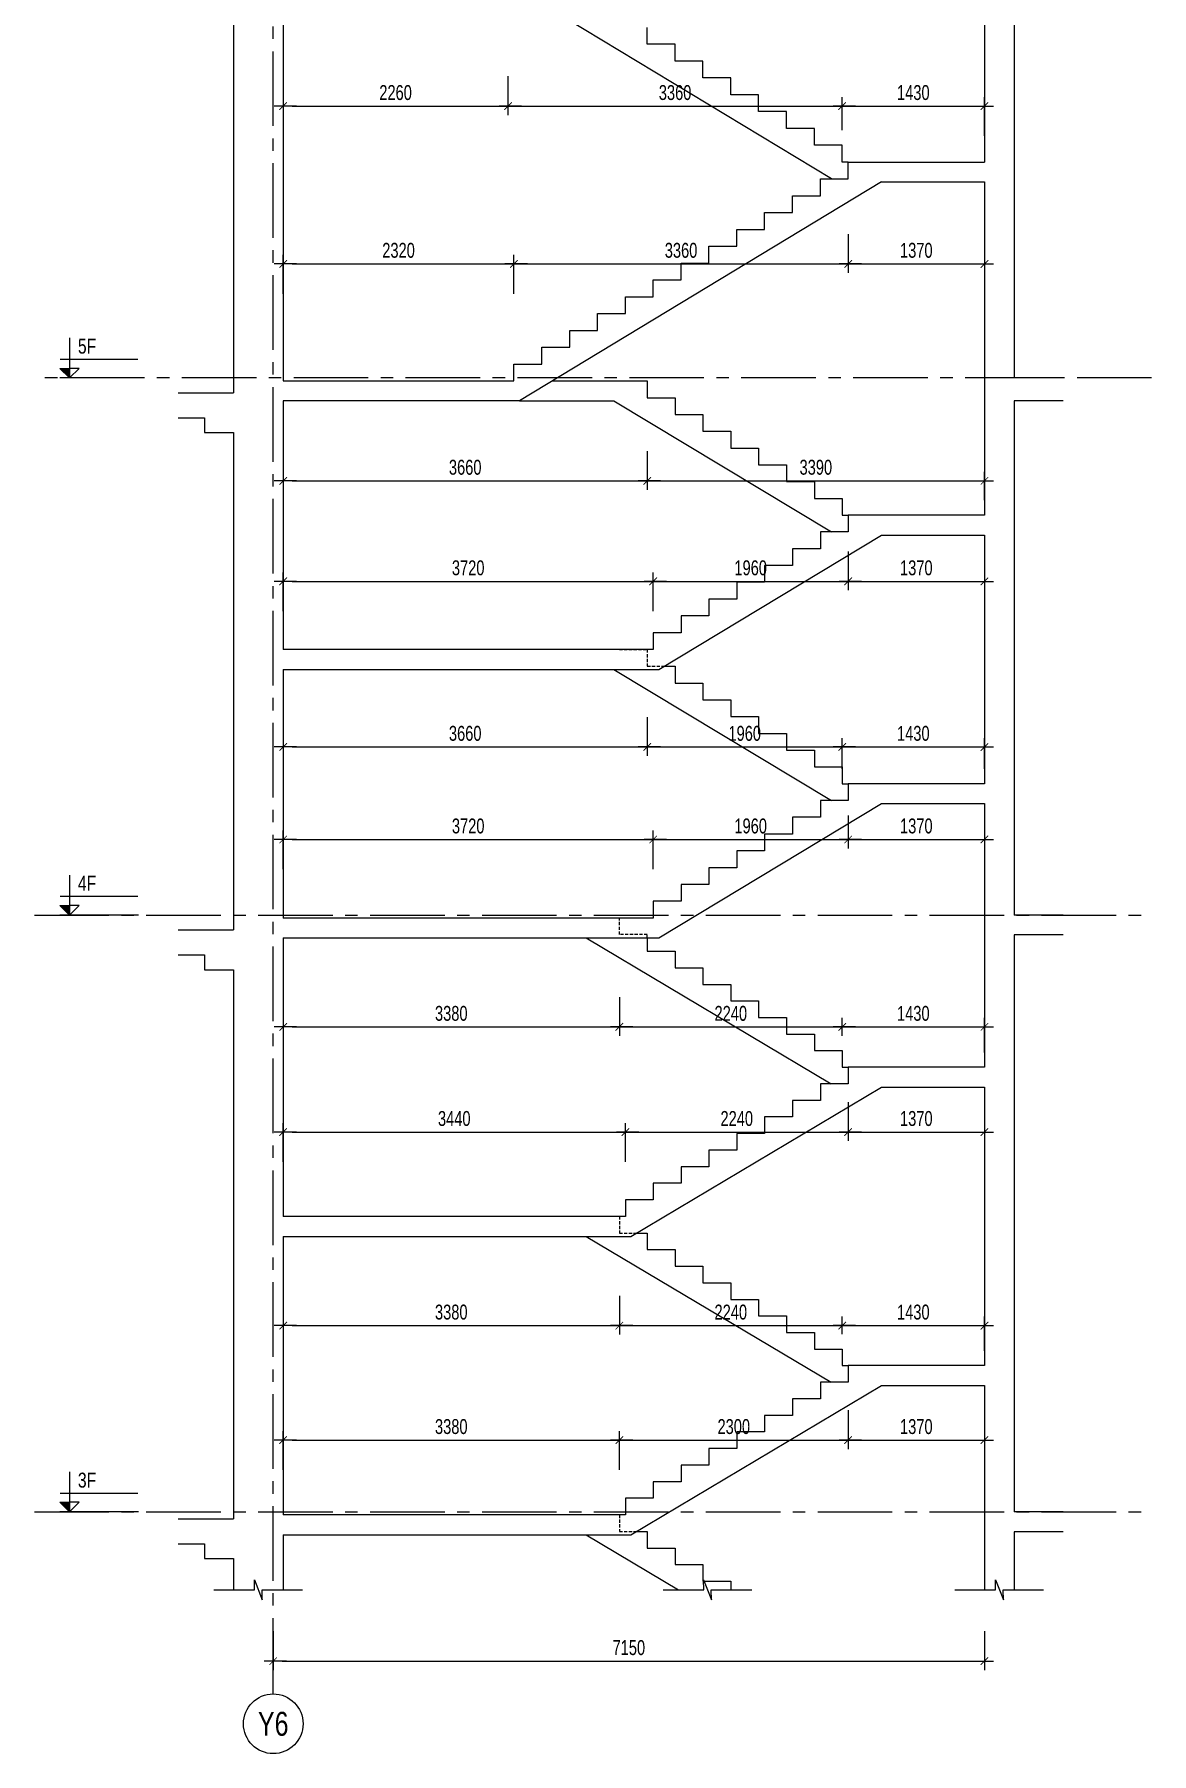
# Model space of a CAD drawing. Header units: millimetres. Extents: x -179076 to 254975, y -18667 to 296191.
# Drawn here: x 26015 to 37247, y 263579 to 280863 of the extents above; entities that cross this region are included whole.
import ezdxf
from ezdxf.enums import TextEntityAlignment as Align

# ---------------------------------------------------------------- set-up
doc = ezdxf.new("R2010")
doc.units = ezdxf.units.MM
doc.linetypes.add('CENTER2', pattern=[1.125, 0.75, -0.125, 0.125, -0.125])
doc.linetypes.add('HIDDEN2', pattern=[4.7625, 3.175, -1.5875])
doc.layers.get('Defpoints').update_dxf_attribs({"color": 151, "lineweight": 9})
for name, color, linetype, lineweight in [('NDC_S_ANNO', 7, 'Continuous', 20), ('NDC_S_AXIS', 5, 'CENTER2', 13), ('NDC_S_CONTINUOUS', 3, 'Continuous', 20), ('NDC_S_DIM', 1, 'Continuous', 15), ('NDC_S_HIDDEN', 8, 'HIDDEN2', 13), ('NDC_S_SLAB', 2, 'Continuous', 20), ('NDC_S_SYMBOL', 1, 'Continuous', 15), ('NDC_S_TEXT SYMBOL', 7, 'Continuous', 20), ('NDC_S_VN TEXT', 7, 'Continuous', 20)]:
    doc.layers.add(name, color=color, linetype=linetype, lineweight=lineweight)
doc.styles.add('NDC_ANNO', font='', dxfattribs={"width": 0.8})
doc.styles.add('NDC_DIM', font='', dxfattribs={"width": 0.75})
doc.styles.get('NDC_ANNO').set_extended_font_data('Dotum')
doc.styles.get('NDC_DIM').set_extended_font_data('Dotum')
doc.dimstyles.new('NDC_dim_60', dxfattribs={"dimscale": 60, "dimtxt": 2.5, "dimasz": 1.5, "dimexe": 1.5, "dimexo": 2.5, "dimgap": 1, "dimtad": 1, "dimdec": 0, "dimzin": 0, "dimdsep": 46, "dimtxsty": 'NDC_DIM', "dimblk": 'DIMMARK', "dimcen": 0.09, "dimdle": 1.2, "dimclrd": 1, "dimclre": 1, "dimclrt": 3, "dimadec": 0, "dimazin": 0, "dimtfac": 1, "dimtdec": 0, "dimtix": 1, "dimtofl": 0, "dimtmove": 0, "dimatfit": 3, "dimfxl": 5, "dimfxlon": 1, "dimtolj": 1, "dimtzin": 0, "dimarcsym": 0})

# ---------------------------------------------------------------- blocks, each defined once
blk = doc.blocks.new('kata_block_CT')
at = {"layer": 'NDC_S_ANNO'}
blk.add_hatch(color=3, dxfattribs=at).paths.add_polyline_path([(0, 1.6), (-1.61, 1.6), (0, 0)])
at = {"layer": 'NDC_S_ANNO', "ltscale": 50}
h = blk.add_hatch(dxfattribs=at)
h.set_pattern_fill('ANSI31', color=256, scale=1.406, style=0)
h.paths.add_polyline_path([(0, 1.6), (0, 0), (1.61, 1.6)])
for p, q in [((-1.59, 3.14), (11.47, 3.14)), ((11.56, 0), (-1.64, 0))]:
    blk.add_line(p, q, dxfattribs=at)
for points in [[(0, 6.69), (0, 0)], [(0, 0), (-1.61, 1.6), (0, 1.6)], [(0, 0), (1.61, 1.6), (0, 1.6)]]:
    blk.add_lwpolyline(points, dxfattribs=at)
at = {"layer": 'NDC_S_ANNO', "color": 8, "ltscale": 50}
blk.add_lwpolyline([(0, 0), (-1.61, 1.6), (0, 1.6)], dxfattribs=at)
at = {"layer": 'NDC_S_TEXT SYMBOL', "color": 3, "style": 'NDC_ANNO', "width": 0.8}
blk.add_attdef('CT', (1.41, 4.07), '', height=2.5, dxfattribs=at)
blk = doc.blocks.new('DIMMARK')
at = {"layer": 'NDC_S_DIM', "color": 1}
blk.add_line((-1.5, 0), (1, 0), dxfattribs=at)
at = {"layer": 'NDC_S_DIM', "color": 2, "const_width": 0.1}
blk.add_lwpolyline([(-0.42, -0.42), (0.42, 0.42)], dxfattribs=at)
blk = doc.blocks.new('*D317')
at = {"layer": 'Defpoints', "color": 0, "transparency": 16777216}
for p in [(31896, 266731), (28516, 265979), (31896, 265979)]:
    blk.add_point(p, dxfattribs=at)
at = {"layer": 'NDC_S_DIM', "color": 1, "lineweight": -2, "transparency": 16777216}
for p, q in [((28516, 266431), (28516, 266821)), ((28606, 266731), (31806, 266731)), ((31896, 266431), (31896, 266821))]:
    blk.add_line(p, q, dxfattribs=at)
at = {"layer": 'NDC_S_DIM', "color": 1, "lineweight": -2, "transparency": 16777216, "xscale": 90, "yscale": 90, "zscale": 90, "rotation": 180}
blk.add_blockref('DIMMARK', (28516, 266731), dxfattribs=at)
at = {"layer": 'NDC_S_DIM', "color": 1, "lineweight": -2, "transparency": 16777216, "xscale": 90, "yscale": 90, "zscale": 90}
blk.add_blockref('DIMMARK', (31896, 266731), dxfattribs=at)
at = {"layer": 'NDC_S_DIM', "color": 3, "transparency": 16777216, "insert": (30206, 266866), "char_height": 150, "attachment_point": 5, "style": 'NDC_DIM'}
blk.add_mtext('\\A1;3380', dxfattribs=at)
blk = doc.blocks.new('*D318')
at = {"layer": 'Defpoints', "color": 0, "transparency": 16777216}
for p in [(34196, 267313), (34196, 266731), (31896, 265979)]:
    blk.add_point(p, dxfattribs=at)
at = {"layer": 'NDC_S_DIM', "color": 1, "lineweight": -2, "transparency": 16777216}
for p, q in [((34196, 267031), (34196, 266641)), ((31896, 266431), (31896, 266821)), ((31986, 266731), (34106, 266731))]:
    blk.add_line(p, q, dxfattribs=at)
at = {"layer": 'NDC_S_DIM', "color": 1, "lineweight": -2, "transparency": 16777216, "xscale": 90, "yscale": 90, "zscale": 90, "rotation": 180}
blk.add_blockref('DIMMARK', (31896, 266731), dxfattribs=at)
at = {"layer": 'NDC_S_DIM', "color": 1, "lineweight": -2, "transparency": 16777216, "xscale": 90, "yscale": 90, "zscale": 90}
blk.add_blockref('DIMMARK', (34196, 266731), dxfattribs=at)
at = {"layer": 'NDC_S_DIM', "color": 3, "transparency": 16777216, "insert": (33046, 266866), "char_height": 150, "attachment_point": 5, "style": 'NDC_DIM'}
blk.add_mtext('\\A1;2300', dxfattribs=at)
blk = doc.blocks.new('*D319')
at = {"layer": 'Defpoints', "color": 0, "transparency": 16777216}
for p in [(34196, 267313), (35566, 267279), (35566, 266731)]:
    blk.add_point(p, dxfattribs=at)
at = {"layer": 'NDC_S_DIM', "color": 1, "lineweight": -2, "transparency": 16777216}
for p, q in [((34196, 267031), (34196, 266641)), ((35566, 267031), (35566, 266641)), ((34286, 266731), (35476, 266731))]:
    blk.add_line(p, q, dxfattribs=at)
at = {"layer": 'NDC_S_DIM', "color": 1, "lineweight": -2, "transparency": 16777216, "xscale": 90, "yscale": 90, "zscale": 90, "rotation": 180}
blk.add_blockref('DIMMARK', (34196, 266731), dxfattribs=at)
at = {"layer": 'NDC_S_DIM', "color": 1, "lineweight": -2, "transparency": 16777216, "xscale": 90, "yscale": 90, "zscale": 90}
blk.add_blockref('DIMMARK', (35566, 266731), dxfattribs=at)
at = {"layer": 'NDC_S_DIM', "color": 3, "transparency": 16777216, "insert": (34881, 266866), "char_height": 150, "attachment_point": 5, "style": 'NDC_DIM'}
blk.add_mtext('\\A1;1370', dxfattribs=at)
blk = doc.blocks.new('*D320')
at = {"layer": 'Defpoints', "color": 0, "transparency": 16777216}
for p in [(28516, 268979), (31896, 268979), (31896, 267882)]:
    blk.add_point(p, dxfattribs=at)
at = {"layer": 'NDC_S_DIM', "color": 1, "lineweight": -2, "transparency": 16777216}
for p, q in [((28516, 268182), (28516, 267792)), ((31896, 268182), (31896, 267792)), ((28606, 267882), (31806, 267882))]:
    blk.add_line(p, q, dxfattribs=at)
at = {"layer": 'NDC_S_DIM', "color": 1, "lineweight": -2, "transparency": 16777216, "xscale": 90, "yscale": 90, "zscale": 90, "rotation": 180}
blk.add_blockref('DIMMARK', (28516, 267882), dxfattribs=at)
at = {"layer": 'NDC_S_DIM', "color": 1, "lineweight": -2, "transparency": 16777216, "xscale": 90, "yscale": 90, "zscale": 90}
blk.add_blockref('DIMMARK', (31896, 267882), dxfattribs=at)
at = {"layer": 'NDC_S_DIM', "color": 3, "transparency": 16777216, "insert": (30206, 268017), "char_height": 150, "attachment_point": 5, "style": 'NDC_DIM'}
blk.add_mtext('\\A1;3380', dxfattribs=at)
blk = doc.blocks.new('*D321')
at = {"layer": 'Defpoints', "color": 0, "transparency": 16777216}
for p in [(31896, 268979), (34136, 267882), (34136, 267646)]:
    blk.add_point(p, dxfattribs=at)
at = {"layer": 'NDC_S_DIM', "color": 1, "lineweight": -2, "transparency": 16777216}
for p, q in [((31896, 268182), (31896, 267792)), ((34136, 267796), (34136, 267972)), ((31986, 267882), (34046, 267882))]:
    blk.add_line(p, q, dxfattribs=at)
at = {"layer": 'NDC_S_DIM', "color": 1, "lineweight": -2, "transparency": 16777216, "xscale": 90, "yscale": 90, "zscale": 90, "rotation": 180}
blk.add_blockref('DIMMARK', (31896, 267882), dxfattribs=at)
at = {"layer": 'NDC_S_DIM', "color": 1, "lineweight": -2, "transparency": 16777216, "xscale": 90, "yscale": 90, "zscale": 90}
blk.add_blockref('DIMMARK', (34136, 267882), dxfattribs=at)
at = {"layer": 'NDC_S_DIM', "color": 3, "transparency": 16777216, "insert": (33016, 268017), "char_height": 150, "attachment_point": 5, "style": 'NDC_DIM'}
blk.add_mtext('\\A1;2240', dxfattribs=at)
blk = doc.blocks.new('*D322')
at = {"layer": 'Defpoints', "color": 0, "transparency": 16777216}
for p in [(35566, 267882), (34136, 267646), (35566, 267479)]:
    blk.add_point(p, dxfattribs=at)
at = {"layer": 'NDC_S_DIM', "color": 1, "lineweight": -2, "transparency": 16777216}
for p, q in [((34136, 267796), (34136, 267972)), ((35566, 267629), (35566, 267972)), ((34226, 267882), (35476, 267882))]:
    blk.add_line(p, q, dxfattribs=at)
at = {"layer": 'NDC_S_DIM', "color": 1, "lineweight": -2, "transparency": 16777216, "xscale": 90, "yscale": 90, "zscale": 90, "rotation": 180}
blk.add_blockref('DIMMARK', (34136, 267882), dxfattribs=at)
at = {"layer": 'NDC_S_DIM', "color": 1, "lineweight": -2, "transparency": 16777216, "xscale": 90, "yscale": 90, "zscale": 90}
blk.add_blockref('DIMMARK', (35566, 267882), dxfattribs=at)
at = {"layer": 'NDC_S_DIM', "color": 3, "transparency": 16777216, "insert": (34851, 268017), "char_height": 150, "attachment_point": 5, "style": 'NDC_DIM'}
blk.add_mtext('\\A1;1430', dxfattribs=at)
blk = doc.blocks.new('*D323')
at = {"layer": 'Defpoints', "color": 0, "transparency": 16777216}
for p in [(31956, 269828), (31956, 269146), (28516, 268979)]:
    blk.add_point(p, dxfattribs=at)
at = {"layer": 'NDC_S_DIM', "color": 1, "lineweight": -2, "transparency": 16777216}
for p, q in [((28516, 269528), (28516, 269918)), ((28606, 269828), (31866, 269828)), ((31956, 269528), (31956, 269918))]:
    blk.add_line(p, q, dxfattribs=at)
at = {"layer": 'NDC_S_DIM', "color": 1, "lineweight": -2, "transparency": 16777216, "xscale": 90, "yscale": 90, "zscale": 90, "rotation": 180}
blk.add_blockref('DIMMARK', (28516, 269828), dxfattribs=at)
at = {"layer": 'NDC_S_DIM', "color": 1, "lineweight": -2, "transparency": 16777216, "xscale": 90, "yscale": 90, "zscale": 90}
blk.add_blockref('DIMMARK', (31956, 269828), dxfattribs=at)
at = {"layer": 'NDC_S_DIM', "color": 3, "transparency": 16777216, "insert": (30236, 269963), "char_height": 150, "attachment_point": 5, "style": 'NDC_DIM'}
blk.add_mtext('\\A1;3440', dxfattribs=at)
blk = doc.blocks.new('*D324')
at = {"layer": 'Defpoints', "color": 0, "transparency": 16777216}
for p in [(34196, 270313), (34196, 269828), (31956, 269146)]:
    blk.add_point(p, dxfattribs=at)
at = {"layer": 'NDC_S_DIM', "color": 1, "lineweight": -2, "transparency": 16777216}
for p, q in [((34196, 270128), (34196, 269738)), ((31956, 269528), (31956, 269918)), ((32046, 269828), (34106, 269828))]:
    blk.add_line(p, q, dxfattribs=at)
at = {"layer": 'NDC_S_DIM', "color": 1, "lineweight": -2, "transparency": 16777216, "xscale": 90, "yscale": 90, "zscale": 90, "rotation": 180}
blk.add_blockref('DIMMARK', (31956, 269828), dxfattribs=at)
at = {"layer": 'NDC_S_DIM', "color": 1, "lineweight": -2, "transparency": 16777216, "xscale": 90, "yscale": 90, "zscale": 90}
blk.add_blockref('DIMMARK', (34196, 269828), dxfattribs=at)
at = {"layer": 'NDC_S_DIM', "color": 3, "transparency": 16777216, "insert": (33076, 269963), "char_height": 150, "attachment_point": 5, "style": 'NDC_DIM'}
blk.add_mtext('\\A1;2240', dxfattribs=at)
blk = doc.blocks.new('*D325')
at = {"layer": 'Defpoints', "color": 0, "transparency": 16777216}
for p in [(34196, 270313), (35566, 270279), (35566, 269828)]:
    blk.add_point(p, dxfattribs=at)
at = {"layer": 'NDC_S_DIM', "color": 1, "lineweight": -2, "transparency": 16777216}
for p, q in [((34196, 270128), (34196, 269738)), ((35566, 270128), (35566, 269738)), ((34286, 269828), (35476, 269828))]:
    blk.add_line(p, q, dxfattribs=at)
at = {"layer": 'NDC_S_DIM', "color": 1, "lineweight": -2, "transparency": 16777216, "xscale": 90, "yscale": 90, "zscale": 90, "rotation": 180}
blk.add_blockref('DIMMARK', (34196, 269828), dxfattribs=at)
at = {"layer": 'NDC_S_DIM', "color": 1, "lineweight": -2, "transparency": 16777216, "xscale": 90, "yscale": 90, "zscale": 90}
blk.add_blockref('DIMMARK', (35566, 269828), dxfattribs=at)
at = {"layer": 'NDC_S_DIM', "color": 3, "transparency": 16777216, "insert": (34881, 269963), "char_height": 150, "attachment_point": 5, "style": 'NDC_DIM'}
blk.add_mtext('\\A1;1370', dxfattribs=at)
blk = doc.blocks.new('*D326')
at = {"layer": 'Defpoints', "color": 0, "transparency": 16777216}
for p in [(31896, 271979), (28516, 271779), (31896, 270885)]:
    blk.add_point(p, dxfattribs=at)
at = {"layer": 'NDC_S_DIM', "color": 1, "lineweight": -2, "transparency": 16777216}
for p, q in [((28516, 271185), (28516, 270795)), ((31896, 271185), (31896, 270795)), ((28606, 270885), (31806, 270885))]:
    blk.add_line(p, q, dxfattribs=at)
at = {"layer": 'NDC_S_DIM', "color": 1, "lineweight": -2, "transparency": 16777216, "xscale": 90, "yscale": 90, "zscale": 90, "rotation": 180}
blk.add_blockref('DIMMARK', (28516, 270885), dxfattribs=at)
at = {"layer": 'NDC_S_DIM', "color": 1, "lineweight": -2, "transparency": 16777216, "xscale": 90, "yscale": 90, "zscale": 90}
blk.add_blockref('DIMMARK', (31896, 270885), dxfattribs=at)
at = {"layer": 'NDC_S_DIM', "color": 3, "transparency": 16777216, "insert": (30206, 271020), "char_height": 150, "attachment_point": 5, "style": 'NDC_DIM'}
blk.add_mtext('\\A1;3380', dxfattribs=at)
blk = doc.blocks.new('*D327')
at = {"layer": 'Defpoints', "color": 0, "transparency": 16777216}
for p in [(31896, 271979), (34136, 270885), (34136, 270646)]:
    blk.add_point(p, dxfattribs=at)
at = {"layer": 'NDC_S_DIM', "color": 1, "lineweight": -2, "transparency": 16777216}
for p, q in [((31896, 271185), (31896, 270795)), ((31986, 270885), (34046, 270885)), ((34136, 270796), (34136, 270975))]:
    blk.add_line(p, q, dxfattribs=at)
at = {"layer": 'NDC_S_DIM', "color": 1, "lineweight": -2, "transparency": 16777216, "xscale": 90, "yscale": 90, "zscale": 90, "rotation": 180}
blk.add_blockref('DIMMARK', (31896, 270885), dxfattribs=at)
at = {"layer": 'NDC_S_DIM', "color": 1, "lineweight": -2, "transparency": 16777216, "xscale": 90, "yscale": 90, "zscale": 90}
blk.add_blockref('DIMMARK', (34136, 270885), dxfattribs=at)
at = {"layer": 'NDC_S_DIM', "color": 3, "transparency": 16777216, "insert": (33016, 271020), "char_height": 150, "attachment_point": 5, "style": 'NDC_DIM'}
blk.add_mtext('\\A1;2240', dxfattribs=at)
blk = doc.blocks.new('*D328')
at = {"layer": 'Defpoints', "color": 0, "transparency": 16777216}
for p in [(35566, 270885), (34136, 270646), (35566, 270479)]:
    blk.add_point(p, dxfattribs=at)
at = {"layer": 'NDC_S_DIM', "color": 1, "lineweight": -2, "transparency": 16777216}
for p, q in [((34136, 270796), (34136, 270975)), ((34226, 270885), (35476, 270885)), ((35566, 270629), (35566, 270975))]:
    blk.add_line(p, q, dxfattribs=at)
at = {"layer": 'NDC_S_DIM', "color": 1, "lineweight": -2, "transparency": 16777216, "xscale": 90, "yscale": 90, "zscale": 90, "rotation": 180}
blk.add_blockref('DIMMARK', (34136, 270885), dxfattribs=at)
at = {"layer": 'NDC_S_DIM', "color": 1, "lineweight": -2, "transparency": 16777216, "xscale": 90, "yscale": 90, "zscale": 90}
blk.add_blockref('DIMMARK', (35566, 270885), dxfattribs=at)
at = {"layer": 'NDC_S_DIM', "color": 3, "transparency": 16777216, "insert": (34851, 271020), "char_height": 150, "attachment_point": 5, "style": 'NDC_DIM'}
blk.add_mtext('\\A1;1430', dxfattribs=at)
blk = doc.blocks.new('*D329')
at = {"layer": 'Defpoints', "color": 0, "transparency": 16777216}
for p in [(32236, 272769), (28516, 271979), (32236, 272009)]:
    blk.add_point(p, dxfattribs=at)
at = {"layer": 'NDC_S_DIM', "color": 1, "lineweight": -2, "transparency": 16777216}
for p, q in [((28516, 272469), (28516, 272859)), ((28606, 272769), (32146, 272769)), ((32236, 272469), (32236, 272859))]:
    blk.add_line(p, q, dxfattribs=at)
at = {"layer": 'NDC_S_DIM', "color": 1, "lineweight": -2, "transparency": 16777216, "xscale": 90, "yscale": 90, "zscale": 90, "rotation": 180}
blk.add_blockref('DIMMARK', (28516, 272769), dxfattribs=at)
at = {"layer": 'NDC_S_DIM', "color": 1, "lineweight": -2, "transparency": 16777216, "xscale": 90, "yscale": 90, "zscale": 90}
blk.add_blockref('DIMMARK', (32236, 272769), dxfattribs=at)
at = {"layer": 'NDC_S_DIM', "color": 3, "transparency": 16777216, "insert": (30376, 272904), "char_height": 150, "attachment_point": 5, "style": 'NDC_DIM'}
blk.add_mtext('\\A1;3720', dxfattribs=at)
blk = doc.blocks.new('*D330')
at = {"layer": 'Defpoints', "color": 0, "transparency": 16777216}
for p in [(34196, 273161), (34196, 272769), (32236, 272009)]:
    blk.add_point(p, dxfattribs=at)
at = {"layer": 'NDC_S_DIM', "color": 1, "lineweight": -2, "transparency": 16777216}
for p, q in [((34196, 273011), (34196, 272679)), ((32236, 272469), (32236, 272859)), ((32326, 272769), (34106, 272769))]:
    blk.add_line(p, q, dxfattribs=at)
at = {"layer": 'NDC_S_DIM', "color": 1, "lineweight": -2, "transparency": 16777216, "xscale": 90, "yscale": 90, "zscale": 90, "rotation": 180}
blk.add_blockref('DIMMARK', (32236, 272769), dxfattribs=at)
at = {"layer": 'NDC_S_DIM', "color": 1, "lineweight": -2, "transparency": 16777216, "xscale": 90, "yscale": 90, "zscale": 90}
blk.add_blockref('DIMMARK', (34196, 272769), dxfattribs=at)
at = {"layer": 'NDC_S_DIM', "color": 3, "transparency": 16777216, "insert": (33216, 272904), "char_height": 150, "attachment_point": 5, "style": 'NDC_DIM'}
blk.add_mtext('\\A1;1960', dxfattribs=at)
blk = doc.blocks.new('*D331')
at = {"layer": 'Defpoints', "color": 0, "transparency": 16777216}
for p in [(34196, 273161), (35566, 273129), (35566, 272769)]:
    blk.add_point(p, dxfattribs=at)
at = {"layer": 'NDC_S_DIM', "color": 1, "lineweight": -2, "transparency": 16777216}
for p, q in [((34196, 273011), (34196, 272679)), ((35566, 272979), (35566, 272679)), ((34286, 272769), (35476, 272769))]:
    blk.add_line(p, q, dxfattribs=at)
at = {"layer": 'NDC_S_DIM', "color": 1, "lineweight": -2, "transparency": 16777216, "xscale": 90, "yscale": 90, "zscale": 90, "rotation": 180}
blk.add_blockref('DIMMARK', (34196, 272769), dxfattribs=at)
at = {"layer": 'NDC_S_DIM', "color": 1, "lineweight": -2, "transparency": 16777216, "xscale": 90, "yscale": 90, "zscale": 90}
blk.add_blockref('DIMMARK', (35566, 272769), dxfattribs=at)
at = {"layer": 'NDC_S_DIM', "color": 3, "transparency": 16777216, "insert": (34881, 272904), "char_height": 150, "attachment_point": 5, "style": 'NDC_DIM'}
blk.add_mtext('\\A1;1370', dxfattribs=at)
blk = doc.blocks.new('*D332')
at = {"layer": 'Defpoints', "color": 0, "transparency": 16777216}
for p in [(32176, 274679), (28516, 274479), (32176, 273699)]:
    blk.add_point(p, dxfattribs=at)
at = {"layer": 'NDC_S_DIM', "color": 1, "lineweight": -2, "transparency": 16777216}
for p, q in [((28516, 273999), (28516, 273609)), ((32176, 273999), (32176, 273609)), ((28606, 273699), (32086, 273699))]:
    blk.add_line(p, q, dxfattribs=at)
at = {"layer": 'NDC_S_DIM', "color": 1, "lineweight": -2, "transparency": 16777216, "xscale": 90, "yscale": 90, "zscale": 90, "rotation": 180}
blk.add_blockref('DIMMARK', (28516, 273699), dxfattribs=at)
at = {"layer": 'NDC_S_DIM', "color": 1, "lineweight": -2, "transparency": 16777216, "xscale": 90, "yscale": 90, "zscale": 90}
blk.add_blockref('DIMMARK', (32176, 273699), dxfattribs=at)
at = {"layer": 'NDC_S_DIM', "color": 3, "transparency": 16777216, "insert": (30346, 273835), "char_height": 150, "attachment_point": 5, "style": 'NDC_DIM'}
blk.add_mtext('\\A1;3660', dxfattribs=at)
blk = doc.blocks.new('*D333')
at = {"layer": 'Defpoints', "color": 0, "transparency": 16777216}
for p in [(32176, 274679), (34136, 273699), (34136, 273329)]:
    blk.add_point(p, dxfattribs=at)
at = {"layer": 'NDC_S_DIM', "color": 1, "lineweight": -2, "transparency": 16777216}
for p, q in [((32176, 273999), (32176, 273609)), ((34136, 273479), (34136, 273789)), ((32266, 273699), (34046, 273699))]:
    blk.add_line(p, q, dxfattribs=at)
at = {"layer": 'NDC_S_DIM', "color": 1, "lineweight": -2, "transparency": 16777216, "xscale": 90, "yscale": 90, "zscale": 90, "rotation": 180}
blk.add_blockref('DIMMARK', (32176, 273699), dxfattribs=at)
at = {"layer": 'NDC_S_DIM', "color": 1, "lineweight": -2, "transparency": 16777216, "xscale": 90, "yscale": 90, "zscale": 90}
blk.add_blockref('DIMMARK', (34136, 273699), dxfattribs=at)
at = {"layer": 'NDC_S_DIM', "color": 3, "transparency": 16777216, "insert": (33156, 273835), "char_height": 150, "attachment_point": 5, "style": 'NDC_DIM'}
blk.add_mtext('\\A1;1960', dxfattribs=at)
blk = doc.blocks.new('*D334')
at = {"layer": 'Defpoints', "color": 0, "transparency": 16777216}
for p in [(35566, 273699), (34136, 273329), (35566, 273329)]:
    blk.add_point(p, dxfattribs=at)
at = {"layer": 'NDC_S_DIM', "color": 1, "lineweight": -2, "transparency": 16777216}
for p, q in [((34136, 273479), (34136, 273789)), ((35566, 273479), (35566, 273789)), ((34226, 273699), (35476, 273699))]:
    blk.add_line(p, q, dxfattribs=at)
at = {"layer": 'NDC_S_DIM', "color": 1, "lineweight": -2, "transparency": 16777216, "xscale": 90, "yscale": 90, "zscale": 90, "rotation": 180}
blk.add_blockref('DIMMARK', (34136, 273699), dxfattribs=at)
at = {"layer": 'NDC_S_DIM', "color": 1, "lineweight": -2, "transparency": 16777216, "xscale": 90, "yscale": 90, "zscale": 90}
blk.add_blockref('DIMMARK', (35566, 273699), dxfattribs=at)
at = {"layer": 'NDC_S_DIM', "color": 3, "transparency": 16777216, "insert": (34851, 273835), "char_height": 150, "attachment_point": 5, "style": 'NDC_DIM'}
blk.add_mtext('\\A1;1430', dxfattribs=at)
blk = doc.blocks.new('*D335')
at = {"layer": 'Defpoints', "color": 0, "transparency": 16777216}
for p in [(32236, 275364), (28516, 274679), (32236, 274679)]:
    blk.add_point(p, dxfattribs=at)
at = {"layer": 'NDC_S_DIM', "color": 1, "lineweight": -2, "transparency": 16777216}
for p, q in [((28516, 275064), (28516, 275454)), ((28606, 275364), (32146, 275364)), ((32236, 275064), (32236, 275454))]:
    blk.add_line(p, q, dxfattribs=at)
at = {"layer": 'NDC_S_DIM', "color": 1, "lineweight": -2, "transparency": 16777216, "xscale": 90, "yscale": 90, "zscale": 90, "rotation": 180}
blk.add_blockref('DIMMARK', (28516, 275364), dxfattribs=at)
at = {"layer": 'NDC_S_DIM', "color": 1, "lineweight": -2, "transparency": 16777216, "xscale": 90, "yscale": 90, "zscale": 90}
blk.add_blockref('DIMMARK', (32236, 275364), dxfattribs=at)
at = {"layer": 'NDC_S_DIM', "color": 3, "transparency": 16777216, "insert": (30376, 275499), "char_height": 150, "attachment_point": 5, "style": 'NDC_DIM'}
blk.add_mtext('\\A1;3720', dxfattribs=at)
blk = doc.blocks.new('*D336')
at = {"layer": 'Defpoints', "color": 0, "transparency": 16777216}
for p in [(34196, 275861), (34196, 275364), (32236, 274679)]:
    blk.add_point(p, dxfattribs=at)
at = {"layer": 'NDC_S_DIM', "color": 1, "lineweight": -2, "transparency": 16777216}
for p, q in [((34196, 275664), (34196, 275274)), ((32236, 275064), (32236, 275454)), ((32326, 275364), (34106, 275364))]:
    blk.add_line(p, q, dxfattribs=at)
at = {"layer": 'NDC_S_DIM', "color": 1, "lineweight": -2, "transparency": 16777216, "xscale": 90, "yscale": 90, "zscale": 90, "rotation": 180}
blk.add_blockref('DIMMARK', (32236, 275364), dxfattribs=at)
at = {"layer": 'NDC_S_DIM', "color": 1, "lineweight": -2, "transparency": 16777216, "xscale": 90, "yscale": 90, "zscale": 90}
blk.add_blockref('DIMMARK', (34196, 275364), dxfattribs=at)
at = {"layer": 'NDC_S_DIM', "color": 3, "transparency": 16777216, "insert": (33216, 275499), "char_height": 150, "attachment_point": 5, "style": 'NDC_DIM'}
blk.add_mtext('\\A1;1960', dxfattribs=at)
blk = doc.blocks.new('*D337')
at = {"layer": 'Defpoints', "color": 0, "transparency": 16777216}
for p in [(34196, 275861), (35566, 275829), (35566, 275364)]:
    blk.add_point(p, dxfattribs=at)
at = {"layer": 'NDC_S_DIM', "color": 1, "lineweight": -2, "transparency": 16777216}
for p, q in [((34196, 275664), (34196, 275274)), ((35566, 275664), (35566, 275274)), ((34286, 275364), (35476, 275364))]:
    blk.add_line(p, q, dxfattribs=at)
at = {"layer": 'NDC_S_DIM', "color": 1, "lineweight": -2, "transparency": 16777216, "xscale": 90, "yscale": 90, "zscale": 90, "rotation": 180}
blk.add_blockref('DIMMARK', (34196, 275364), dxfattribs=at)
at = {"layer": 'NDC_S_DIM', "color": 1, "lineweight": -2, "transparency": 16777216, "xscale": 90, "yscale": 90, "zscale": 90}
blk.add_blockref('DIMMARK', (35566, 275364), dxfattribs=at)
at = {"layer": 'NDC_S_DIM', "color": 3, "transparency": 16777216, "insert": (34881, 275499), "char_height": 150, "attachment_point": 5, "style": 'NDC_DIM'}
blk.add_mtext('\\A1;1370', dxfattribs=at)
blk = doc.blocks.new('*D338')
at = {"layer": 'Defpoints', "color": 0, "transparency": 16777216}
for p in [(32176, 277379), (28516, 277179), (32176, 276374)]:
    blk.add_point(p, dxfattribs=at)
at = {"layer": 'NDC_S_DIM', "color": 1, "lineweight": -2, "transparency": 16777216}
for p, q in [((28516, 276674), (28516, 276284)), ((32176, 276674), (32176, 276284)), ((28606, 276374), (32086, 276374))]:
    blk.add_line(p, q, dxfattribs=at)
at = {"layer": 'NDC_S_DIM', "color": 1, "lineweight": -2, "transparency": 16777216, "xscale": 90, "yscale": 90, "zscale": 90, "rotation": 180}
blk.add_blockref('DIMMARK', (28516, 276374), dxfattribs=at)
at = {"layer": 'NDC_S_DIM', "color": 1, "lineweight": -2, "transparency": 16777216, "xscale": 90, "yscale": 90, "zscale": 90}
blk.add_blockref('DIMMARK', (32176, 276374), dxfattribs=at)
at = {"layer": 'NDC_S_DIM', "color": 3, "transparency": 16777216, "insert": (30346, 276510), "char_height": 150, "attachment_point": 5, "style": 'NDC_DIM'}
blk.add_mtext('\\A1;3660', dxfattribs=at)
blk = doc.blocks.new('*D339')
at = {"layer": 'Defpoints', "color": 0, "transparency": 16777216}
for p in [(32176, 277379), (35566, 276374), (35566, 276029)]:
    blk.add_point(p, dxfattribs=at)
at = {"layer": 'NDC_S_DIM', "color": 1, "lineweight": -2, "transparency": 16777216}
for p, q in [((32176, 276674), (32176, 276284)), ((32266, 276374), (35476, 276374)), ((35566, 276179), (35566, 276464))]:
    blk.add_line(p, q, dxfattribs=at)
at = {"layer": 'NDC_S_DIM', "color": 1, "lineweight": -2, "transparency": 16777216, "xscale": 90, "yscale": 90, "zscale": 90, "rotation": 180}
blk.add_blockref('DIMMARK', (32176, 276374), dxfattribs=at)
at = {"layer": 'NDC_S_DIM', "color": 1, "lineweight": -2, "transparency": 16777216, "xscale": 90, "yscale": 90, "zscale": 90}
blk.add_blockref('DIMMARK', (35566, 276374), dxfattribs=at)
at = {"layer": 'NDC_S_DIM', "color": 3, "transparency": 16777216, "insert": (33871, 276510), "char_height": 150, "attachment_point": 5, "style": 'NDC_DIM'}
blk.add_mtext('\\A1;3390', dxfattribs=at)
blk = doc.blocks.new('*D340')
at = {"layer": 'Defpoints', "color": 0, "transparency": 16777216}
for p in [(30836, 278555), (28516, 277379), (30836, 277379)]:
    blk.add_point(p, dxfattribs=at)
at = {"layer": 'NDC_S_DIM', "color": 1, "lineweight": -2, "transparency": 16777216}
for p, q in [((28516, 278255), (28516, 278645)), ((30836, 278255), (30836, 278645)), ((28606, 278555), (30746, 278555))]:
    blk.add_line(p, q, dxfattribs=at)
at = {"layer": 'NDC_S_DIM', "color": 1, "lineweight": -2, "transparency": 16777216, "xscale": 90, "yscale": 90, "zscale": 90, "rotation": 180}
blk.add_blockref('DIMMARK', (28516, 278555), dxfattribs=at)
at = {"layer": 'NDC_S_DIM', "color": 1, "lineweight": -2, "transparency": 16777216, "xscale": 90, "yscale": 90, "zscale": 90}
blk.add_blockref('DIMMARK', (30836, 278555), dxfattribs=at)
at = {"layer": 'NDC_S_DIM', "color": 3, "transparency": 16777216, "insert": (29676, 278691), "char_height": 150, "attachment_point": 5, "style": 'NDC_DIM'}
blk.add_mtext('\\A1;2320', dxfattribs=at)
blk = doc.blocks.new('*D341')
at = {"layer": 'Defpoints', "color": 0, "transparency": 16777216}
for p in [(34196, 279579), (34196, 278555), (30836, 277379)]:
    blk.add_point(p, dxfattribs=at)
at = {"layer": 'NDC_S_DIM', "color": 1, "lineweight": -2, "transparency": 16777216}
for p, q in [((34196, 278855), (34196, 278465)), ((30836, 278255), (30836, 278645)), ((30926, 278555), (34106, 278555))]:
    blk.add_line(p, q, dxfattribs=at)
at = {"layer": 'NDC_S_DIM', "color": 1, "lineweight": -2, "transparency": 16777216, "xscale": 90, "yscale": 90, "zscale": 90, "rotation": 180}
blk.add_blockref('DIMMARK', (30836, 278555), dxfattribs=at)
at = {"layer": 'NDC_S_DIM', "color": 1, "lineweight": -2, "transparency": 16777216, "xscale": 90, "yscale": 90, "zscale": 90}
blk.add_blockref('DIMMARK', (34196, 278555), dxfattribs=at)
at = {"layer": 'NDC_S_DIM', "color": 3, "transparency": 16777216, "insert": (32516, 278691), "char_height": 150, "attachment_point": 5, "style": 'NDC_DIM'}
blk.add_mtext('\\A1;3360', dxfattribs=at)
blk = doc.blocks.new('*D342')
at = {"layer": 'Defpoints', "color": 0, "transparency": 16777216}
for p in [(34196, 279579), (35566, 279379), (35566, 278555)]:
    blk.add_point(p, dxfattribs=at)
at = {"layer": 'NDC_S_DIM', "color": 1, "lineweight": -2, "transparency": 16777216}
for p, q in [((34196, 278855), (34196, 278465)), ((35566, 278855), (35566, 278465)), ((34286, 278555), (35476, 278555))]:
    blk.add_line(p, q, dxfattribs=at)
at = {"layer": 'NDC_S_DIM', "color": 1, "lineweight": -2, "transparency": 16777216, "xscale": 90, "yscale": 90, "zscale": 90, "rotation": 180}
blk.add_blockref('DIMMARK', (34196, 278555), dxfattribs=at)
at = {"layer": 'NDC_S_DIM', "color": 1, "lineweight": -2, "transparency": 16777216, "xscale": 90, "yscale": 90, "zscale": 90}
blk.add_blockref('DIMMARK', (35566, 278555), dxfattribs=at)
at = {"layer": 'NDC_S_DIM', "color": 3, "transparency": 16777216, "insert": (34881, 278691), "char_height": 150, "attachment_point": 5, "style": 'NDC_DIM'}
blk.add_mtext('\\A1;1370', dxfattribs=at)
blk = doc.blocks.new('*D343')
at = {"layer": 'Defpoints', "color": 0, "transparency": 16777216}
for p in [(30776, 281779), (28516, 281579), (30776, 280142)]:
    blk.add_point(p, dxfattribs=at)
at = {"layer": 'NDC_S_DIM', "color": 1, "lineweight": -2, "transparency": 16777216}
for p, q in [((28516, 280442), (28516, 280052)), ((30776, 280442), (30776, 280052)), ((28606, 280142), (30686, 280142))]:
    blk.add_line(p, q, dxfattribs=at)
at = {"layer": 'NDC_S_DIM', "color": 1, "lineweight": -2, "transparency": 16777216, "xscale": 90, "yscale": 90, "zscale": 90, "rotation": 180}
blk.add_blockref('DIMMARK', (28516, 280142), dxfattribs=at)
at = {"layer": 'NDC_S_DIM', "color": 1, "lineweight": -2, "transparency": 16777216, "xscale": 90, "yscale": 90, "zscale": 90}
blk.add_blockref('DIMMARK', (30776, 280142), dxfattribs=at)
at = {"layer": 'NDC_S_DIM', "color": 3, "transparency": 16777216, "insert": (29646, 280277), "char_height": 150, "attachment_point": 5, "style": 'NDC_DIM'}
blk.add_mtext('\\A1;2260', dxfattribs=at)
blk = doc.blocks.new('*D344')
at = {"layer": 'Defpoints', "color": 0, "transparency": 16777216}
for p in [(30776, 281779), (34136, 280142), (34136, 279749)]:
    blk.add_point(p, dxfattribs=at)
at = {"layer": 'NDC_S_DIM', "color": 1, "lineweight": -2, "transparency": 16777216}
for p, q in [((30776, 280442), (30776, 280052)), ((34136, 279899), (34136, 280232)), ((30866, 280142), (34046, 280142))]:
    blk.add_line(p, q, dxfattribs=at)
at = {"layer": 'NDC_S_DIM', "color": 1, "lineweight": -2, "transparency": 16777216, "xscale": 90, "yscale": 90, "zscale": 90, "rotation": 180}
blk.add_blockref('DIMMARK', (30776, 280142), dxfattribs=at)
at = {"layer": 'NDC_S_DIM', "color": 1, "lineweight": -2, "transparency": 16777216, "xscale": 90, "yscale": 90, "zscale": 90}
blk.add_blockref('DIMMARK', (34136, 280142), dxfattribs=at)
at = {"layer": 'NDC_S_DIM', "color": 3, "transparency": 16777216, "insert": (32456, 280277), "char_height": 150, "attachment_point": 5, "style": 'NDC_DIM'}
blk.add_mtext('\\A1;3360', dxfattribs=at)
blk = doc.blocks.new('*D345')
at = {"layer": 'Defpoints', "color": 0, "transparency": 16777216}
for p in [(35566, 280142), (34136, 279749), (35566, 279579)]:
    blk.add_point(p, dxfattribs=at)
at = {"layer": 'NDC_S_DIM', "color": 1, "lineweight": -2, "transparency": 16777216}
for p, q in [((34136, 279899), (34136, 280232)), ((35566, 279842), (35566, 280232)), ((34226, 280142), (35476, 280142))]:
    blk.add_line(p, q, dxfattribs=at)
at = {"layer": 'NDC_S_DIM', "color": 1, "lineweight": -2, "transparency": 16777216, "xscale": 90, "yscale": 90, "zscale": 90, "rotation": 180}
blk.add_blockref('DIMMARK', (34136, 280142), dxfattribs=at)
at = {"layer": 'NDC_S_DIM', "color": 1, "lineweight": -2, "transparency": 16777216, "xscale": 90, "yscale": 90, "zscale": 90}
blk.add_blockref('DIMMARK', (35566, 280142), dxfattribs=at)
at = {"layer": 'NDC_S_DIM', "color": 3, "transparency": 16777216, "insert": (34851, 280277), "char_height": 150, "attachment_point": 5, "style": 'NDC_DIM'}
blk.add_mtext('\\A1;1430', dxfattribs=at)
blk = doc.blocks.new('*D364')
at = {"layer": 'Defpoints', "color": 0, "transparency": 16777216}
for p in [(28416, 265227), (35566, 265227), (35566, 264509)]:
    blk.add_point(p, dxfattribs=at)
at = {"layer": 'NDC_S_DIM', "color": 1, "lineweight": -2, "transparency": 16777216}
for p, q in [((28416, 264809), (28416, 264419)), ((35566, 264809), (35566, 264419)), ((28506, 264509), (35476, 264509))]:
    blk.add_line(p, q, dxfattribs=at)
at = {"layer": 'NDC_S_DIM', "color": 1, "lineweight": -2, "transparency": 16777216, "xscale": 90, "yscale": 90, "zscale": 90, "rotation": 180}
blk.add_blockref('DIMMARK', (28416, 264509), dxfattribs=at)
at = {"layer": 'NDC_S_DIM', "color": 1, "lineweight": -2, "transparency": 16777216, "xscale": 90, "yscale": 90, "zscale": 90}
blk.add_blockref('DIMMARK', (35566, 264509), dxfattribs=at)
at = {"layer": 'NDC_S_DIM', "color": 3, "transparency": 16777216, "insert": (31991, 264644), "char_height": 150, "attachment_point": 5, "style": 'NDC_DIM'}
blk.add_mtext('\\A1;7150', dxfattribs=at)
blk = doc.blocks.new('*U187')
at = {"layer": 'NDC_S_SYMBOL'}
blk.add_line((0, 5), (0, 9), dxfattribs=at)
blk.add_circle((0, 0), 5, dxfattribs=at)
at = {"layer": 'NDC_S_TEXT SYMBOL', "color": 7, "style": 'NDC_ANNO', "width": 0.8}
blk.add_attdef('GRID', text='', height=4, dxfattribs=at).set_placement((0, 0), align=Align.MIDDLE)

msp = doc.modelspace()

# ---------------------------------------------------------------- linework, layer by layer
at = {"layer": 'NDC_S_AXIS', "ltscale": 1000}
msp.add_line((28416.2, 264192.2), (28416.2, 295907.3), dxfattribs=at)
for points in [[(37246.6, 277409.4), (26014.9, 277409.4)], [(26014.9, 272009.4), (37246.6, 272009.4)], [(26014.9, 266009.4), (37246.6, 266009.4)]]:
    msp.add_lwpolyline(points, dxfattribs=at)
at = {"layer": 'NDC_S_CONTINUOUS'}
for p, q in [((34029.5, 279410.1), (30440.4, 281579.4)), ((30891.9, 277179.4), (31840.5, 277179.4)), ((31840.5, 277179.4), (34028.7, 275860.6)), ((31840.5, 274479.4), (34028.7, 273160.6)), ((31561.1, 271779.4), (34025.1, 270312.7)), ((31561.1, 268779.4), (34025.1, 267312.7)), ((31561.1, 265779.4), (32489.5, 265226.8))]:
    msp.add_line(p, q, dxfattribs=at)
for points in [[(34196.2, 279579.4), (34136.2, 279579.4), (34136.2, 279748.6), (33856.2, 279748.6), (33856.2, 279917.8), (33576.2, 279917.8), (33576.2, 280087.1), (33296.2, 280087.1), (33296.2, 280256.3), (33016.2, 280256.3), (33016.2, 280425.5), (32736.2, 280425.5), (32736.2, 280594.8), (32456.2, 280594.8), (32456.2, 280764), (32176.2, 280764), (32176.2, 280933.2)], [(31222.8, 277379.4), (32176.2, 277379.4), (32176.2, 277210.6), (32456.2, 277210.6), (32456.2, 277041.9), (32736.2, 277041.9), (32736.2, 276873.1), (33016.2, 276873.1), (33016.2, 276704.4), (33296.2, 276704.4), (33296.2, 276535.6), (33576.2, 276535.6), (33576.2, 276366.9), (33856.2, 276366.9), (33856.2, 276198.1), (34136.2, 276198.1), (34136.2, 276029.4), (34196.2, 276029.4)], [(32343.6, 274510.6), (32456.2, 274510.6), (32456.2, 274341.9), (32736.2, 274341.9), (32736.2, 274173.1), (33016.2, 274173.1), (33016.2, 274004.4), (33296.2, 274004.4), (33296.2, 273835.6), (33576.2, 273835.6), (33576.2, 273666.9), (33856.2, 273666.9), (33856.2, 273498.1), (34136.2, 273498.1), (34136.2, 273329.4), (34196.2, 273329.4)], [(32176.2, 271779.4), (32176.2, 271646), (32456.2, 271646), (32456.2, 271479.4), (32736.2, 271479.4), (32736.2, 271312.7), (33016.2, 271312.7), (33016.2, 271146), (33296.2, 271146), (33296.2, 270979.4), (33576.2, 270979.4), (33576.2, 270812.7), (33856.2, 270812.7), (33856.2, 270646), (34136.2, 270646), (34136.2, 270479.4), (34196.2, 270479.4)], [(32067.2, 268812.7), (32176.2, 268812.7), (32176.2, 268646), (32456.2, 268646), (32456.2, 268479.4), (32736.2, 268479.4), (32736.2, 268312.7), (33016.2, 268312.7), (33016.2, 268146), (33296.2, 268146), (33296.2, 267979.4), (33576.2, 267979.4), (33576.2, 267812.7), (33856.2, 267812.7), (33856.2, 267646), (34136.2, 267646), (34136.2, 267479.4), (34196.2, 267479.4)], [(32067.2, 265812.7), (32176.2, 265812.7), (32176.2, 265646), (32456.2, 265646), (32456.2, 265479.4), (32736.2, 265479.4), (32736.2, 265312.7), (33016.2, 265312.7), (33016.2, 265226.8)]]:
    msp.add_lwpolyline(points, dxfattribs=at)
at = {"layer": 'NDC_S_HIDDEN', "ltscale": 10}
for points in [[(31896.2, 274679.4), (32176.2, 274679.4), (32176.2, 274510.6), (32343.6, 274510.6)], [(32176.2, 271779.4), (32176.2, 271812.7), (31896.2, 271812.7), (31896.2, 271979.4), (31616.2, 271979.4)], [(31896.2, 268979.4), (31896.2, 268812.7), (32067.2, 268812.7)], [(31896.2, 265979.4), (31896.2, 265812.7), (32067.2, 265812.7)]]:
    msp.add_lwpolyline(points, dxfattribs=at)
at = {"layer": 'NDC_S_SLAB'}
for p, q in [((35566.2, 281809.4), (35566.2, 279579.4)), ((28516.2, 281579.4), (28516.2, 277379.4)), ((35866.2, 281609.4), (35866.2, 277409.4)), ((28016.2, 281259.4), (28016.2, 277259.4)), ((34531.9, 279379.4), (30891.9, 277179.4)), ((34531.9, 279379.4), (35566.2, 279379.4)), ((35566.2, 279379.4), (35566.2, 276029.4)), ((27459.6, 277259.4), (28016.2, 277259.4)), ((30891.9, 277179.4), (28515.9, 277179.4)), ((28516.2, 277179.4), (28516.2, 274679.4)), ((36357.7, 277179.4), (35866.2, 277179.4)), ((35866.2, 277179.4), (35866.2, 272009.4)), ((27459.6, 277009.4), (27724.7, 277009.4)), ((27724.7, 277009.4), (27724.7, 276859.4)), ((27724.7, 276859.4), (28016.2, 276859.4)), ((28016.2, 276859.4), (28016.2, 271859.4)), ((35566.2, 276029.4), (34196.2, 276029.4)), ((34196.2, 276029.4), (34196.2, 275860.6)), ((34196.2, 275860.6), (33916.2, 275860.6)), ((33916.2, 275860.6), (33916.2, 275691.9)), ((32291.8, 274479.4), (34531.8, 275829.4)), ((33916.2, 275691.9), (33636.2, 275691.9)), ((33636.2, 275691.9), (33636.2, 275523.1)), ((34531.8, 275829.4), (35566.2, 275829.4)), ((35566.2, 275829.4), (35566.2, 273329.4)), ((33636.2, 275523.1), (33356.2, 275523.1)), ((33356.2, 275523.1), (33356.2, 275354.4)), ((33356.2, 275354.4), (33076.2, 275354.4)), ((33076.2, 275354.4), (33076.2, 275185.6)), ((33076.2, 275185.6), (32796.2, 275185.6)), ((32796.2, 275185.6), (32796.2, 275016.9)), ((32796.2, 275016.9), (32516.2, 275016.9)), ((32516.2, 275016.9), (32516.2, 274848.1)), ((32516.2, 274848.1), (32236.2, 274848.1)), ((32236.2, 274848.1), (32236.2, 274679.4)), ((32236.2, 274679.4), (28515.9, 274679.4)), ((28515.9, 274479.4), (32291.8, 274479.4)), ((28516.2, 274479.4), (28516.2, 271979.4)), ((32291.8, 271779.4), (34531.8, 273129.4)), ((34531.8, 273129.4), (35566.2, 273129.4)), ((35566.2, 273129.4), (35566.2, 270479.4)), ((27459.6, 271859.4), (28016.2, 271859.4)), ((28515.9, 271779.4), (32291.8, 271779.4)), ((28516.2, 271779.4), (28516.2, 268979.4)), ((36357.7, 271809.4), (35866.2, 271809.4)), ((35866.2, 271809.4), (35866.2, 266009.4)), ((27459.6, 271609.4), (27724.7, 271609.4)), ((27724.7, 271609.4), (27724.7, 271459.4)), ((27724.7, 271459.4), (28016.2, 271459.4)), ((28016.2, 271459.4), (28016.2, 265939.4)), ((32011.2, 268779.4), (34531.2, 270279.4)), ((34531.2, 270279.4), (35566.2, 270279.4)), ((35566.2, 270279.4), (35566.2, 267479.4)), ((28515.9, 268779.4), (32011.2, 268779.4)), ((28516.2, 268779.4), (28516.2, 265979.4)), ((32011.2, 265779.4), (34531.2, 267279.4)), ((34531.2, 267279.4), (35566.2, 267279.4)), ((35566.2, 267279.4), (35566.2, 265226.8)), ((27459.6, 265939.4), (28016.2, 265939.4)), ((27459.6, 265689.4), (27724.9, 265689.4)), ((27724.9, 265689.4), (27724.9, 265539.4)), ((28516.2, 265779.4), (32011.2, 265779.4)), ((28516.4, 265779.4), (28516.4, 265226.8)), ((36357.7, 265809.4), (35866.2, 265809.4)), ((35866.2, 265809.4), (35866.2, 265226.8)), ((27724.9, 265539.4), (28016.4, 265539.4)), ((28016.4, 265539.4), (28016.4, 265226.8))]:
    msp.add_line(p, q, dxfattribs=at)
for points in [[(28516.2, 277379.4), (30836.2, 277379.4), (30836.2, 277548.6), (31116.2, 277548.6), (31116.2, 277717.8), (31396.2, 277717.8), (31396.2, 277887.1), (31676.2, 277887.1), (31676.2, 278056.3), (31956.2, 278056.3), (31956.2, 278225.5), (32236.2, 278225.5), (32236.2, 278394.8), (32516.2, 278394.8), (32516.2, 278564), (32796.2, 278564), (32796.2, 278733.2), (33076.2, 278733.2), (33076.2, 278902.5), (33356.2, 278902.5), (33356.2, 279071.7), (33636.2, 279071.7), (33636.2, 279240.9), (33916.2, 279240.9), (33916.2, 279410.1), (34196.2, 279410.1), (34196.2, 279579.4), (35566.2, 279579.4)], [(36357.7, 277409.4), (35866.2, 277409.4)], [(35566.2, 273329.4), (34196.2, 273329.4), (34196.2, 273160.6), (33916.2, 273160.6), (33916.2, 272991.9), (33636.2, 272991.9), (33636.2, 272823.1), (33356.2, 272823.1), (33356.2, 272654.4), (33076.2, 272654.4), (33076.2, 272485.6), (32796.2, 272485.6), (32796.2, 272316.9), (32516.2, 272316.9), (32516.2, 272148.1), (32236.2, 272148.1), (32236.2, 271979.4), (28516.2, 271979.4)], [(36357.7, 272009.4), (35866.2, 272009.4)], [(35566.2, 270479.4), (34196.2, 270479.4), (34196.2, 270312.7), (33916.2, 270312.7), (33916.2, 270146), (33636.2, 270146), (33636.2, 269979.4), (33356.2, 269979.4), (33356.2, 269812.7), (33076.2, 269812.7), (33076.2, 269646), (32796.2, 269646), (32796.2, 269479.4), (32516.2, 269479.4), (32516.2, 269312.7), (32236.2, 269312.7), (32236.2, 269146), (31956.2, 269146), (31956.2, 268979.4), (28515.9, 268979.4)], [(35566.2, 267479.4), (34196.2, 267479.4), (34196.2, 267312.7), (33916.2, 267312.7), (33916.2, 267146), (33636.2, 267146), (33636.2, 266979.4), (33356.2, 266979.4), (33356.2, 266812.7), (33076.2, 266812.7), (33076.2, 266646), (32796.2, 266646), (32796.2, 266479.4), (32516.2, 266479.4), (32516.2, 266312.7), (32236.2, 266312.7), (32236.2, 266146), (31956.2, 266146), (31956.2, 265979.4), (28516.2, 265979.4)], [(36357.7, 266009.4), (35866.2, 266009.4)]]:
    msp.add_lwpolyline(points, dxfattribs=at)
at = {"layer": 'NDC_S_SYMBOL'}
for points in [[(27818.7, 265226.8), (28228.3, 265226.8), (28226.2, 265326.8), (28306.2, 265126.8), (28304, 265226.8), (28710.3, 265226.8)], [(32334.6, 265226.8), (32744.2, 265226.8), (32742, 265326.8), (32822, 265126.8), (32819.8, 265226.8), (33226.1, 265226.8)], [(35268.7, 265226.8), (35678.3, 265226.8), (35676.2, 265326.8), (35756.2, 265126.8), (35754, 265226.8), (36160.3, 265226.8)]]:
    msp.add_lwpolyline(points, dxfattribs=at)

# ---------------------------------------------------------------- block references
at = {"layer": 'NDC_S_AXIS', "xscale": 60, "yscale": 60, "zscale": 60}
msp.add_blockref('*U187', (28416.2, 263879.2), dxfattribs=at).add_auto_attribs({'GRID': 'Y6'})
at = {"layer": 'NDC_S_VN TEXT', "xscale": 60, "yscale": 60, "zscale": 60}
for p, values in [((26368.1, 277409.4), {'CT': '5F'}), ((26368.1, 272009.4), {'CT': '4F'}), ((26368.1, 266009.4), {'CT': '3F'})]:
    msp.add_blockref('kata_block_CT', p, dxfattribs=at).add_auto_attribs(values)

# ---------------------------------------------------------------- dimensions: what is measured, and where the dimension line sits
at = {"layer": 'NDC_S_DIM'}
for base, p1, p2, picture, middle in [((30776.2, 280141.5), (28516.2, 281579.4), (30776.2, 281779.4), '*D343', (29646.2, 280276.6)), ((30836.2, 278555.4), (28516.2, 277379.4), (30836.2, 277379.4), '*D340', (29676.2, 278690.5)), ((32176.2, 276374.4), (28516.2, 277179.4), (32176.2, 277379.4), '*D338', (30346.2, 276509.5)), ((32236.2, 275363.8), (28515.9, 274679.4), (32236.2, 274679.4), '*D335', (30376, 275498.9)), ((32176.2, 273699.4), (28516.2, 274479.4), (32176.2, 274679.4), '*D332', (30346.2, 273834.5)), ((32236.2, 272769), (28516.2, 271979.4), (32236.2, 272009.4), '*D329', (30376.2, 272904.1)), ((31896.2, 270884.5), (28515.9, 271779.4), (31896.2, 271979.4), '*D326', (30206, 271019.6)), ((31956.2, 269828.2), (28516.2, 268979.4), (31956.2, 269146), '*D323', (30236.2, 269963.3)), ((31896.2, 267882.1), (28516.2, 268979.4), (31896.2, 268979.4), '*D320', (30206.2, 268017.2)), ((31896.2, 266731.2), (28516.2, 265979.4), (31896.2, 265979.4), '*D317', (30206.2, 266866.3)), ((35566.2, 264509.2), (28416.2, 265226.8), (35566.2, 265226.8), '*D364', (31991.2, 264644.3))]:
    dim = msp.add_linear_dim(base=base, p1=p1, p2=p2, dimstyle='NDC_dim_60', dxfattribs=at)
    dim.commit()
    dim.dimension.update_dxf_attribs({"geometry": picture, "text_midpoint": middle})
for base, p1, p2, picture, middle in [((34136.2, 280141.5), (30776.2, 281779.4), (34136.2, 279748.6), '*D344', (32456.2, 280276.6)), ((35566.2, 280141.5), (34136.2, 279748.6), (35566.2, 279579.4), '*D345', (34851.2, 280276.6)), ((34196.2, 278555.4), (30836.2, 277379.4), (34196.2, 279579.4), '*D341', (32516.2, 278690.5)), ((35566.2, 278555.4), (34196.2, 279579.4), (35566.2, 279379.4), '*D342', (34881.2, 278690.5)), ((35566.2, 276374.4), (32176.2, 277379.4), (35566.2, 276029.4), '*D339', (33871.2, 276509.5)), ((34196.2, 275363.8), (32236.2, 274679.4), (34196.2, 275860.6), '*D336', (33216.2, 275498.9)), ((35566.2, 275363.8), (34196.2, 275860.6), (35566.2, 275829.4), '*D337', (34881.2, 275498.9)), ((34136.2, 273699.4), (32176.2, 274679.4), (34136.2, 273329.4), '*D333', (33156.2, 273834.5)), ((35566.2, 273699.4), (34136.2, 273329.4), (35566.2, 273329.4), '*D334', (34851.2, 273834.5)), ((34196.2, 272769), (32236.2, 272009.4), (34196.2, 273160.6), '*D330', (33216.2, 272904.1)), ((35566.2, 272769), (34196.2, 273160.6), (35566.2, 273129.4), '*D331', (34881.2, 272904.1)), ((34136.2, 270884.5), (31896.2, 271979.4), (34136.2, 270646), '*D327', (33016.2, 271019.6)), ((35566.2, 270884.5), (34136.2, 270646), (35566.2, 270479.4), '*D328', (34851.2, 271019.6)), ((34196.2, 269828.2), (31956.2, 269146), (34196.2, 270312.7), '*D324', (33076.2, 269963.3)), ((35566.2, 269828.2), (34196.2, 270312.7), (35566.2, 270279.4), '*D325', (34881.2, 269963.3)), ((34136.2, 267882.1), (31896.2, 268979.4), (34136.2, 267646), '*D321', (33016.2, 268017.2)), ((35566.2, 267882.1), (34136.2, 267646), (35566.2, 267479.4), '*D322', (34851.2, 268017.2)), ((34196.2, 266731.2), (31896.2, 265979.4), (34196.2, 267312.7), '*D318', (33046.2, 266866.3)), ((35566.2, 266731.2), (34196.2, 267312.7), (35566.2, 267279.4), '*D319', (34881.2, 266866.3))]:
    dim = msp.add_linear_dim(base=base, p1=p1, p2=p2, dimstyle='NDC_dim_60', override={"dimtmove": 1}, dxfattribs=at)
    dim.commit()
    dim.dimension.update_dxf_attribs({"geometry": picture, "text_midpoint": middle})

doc.saveas('drawing.dxf')
